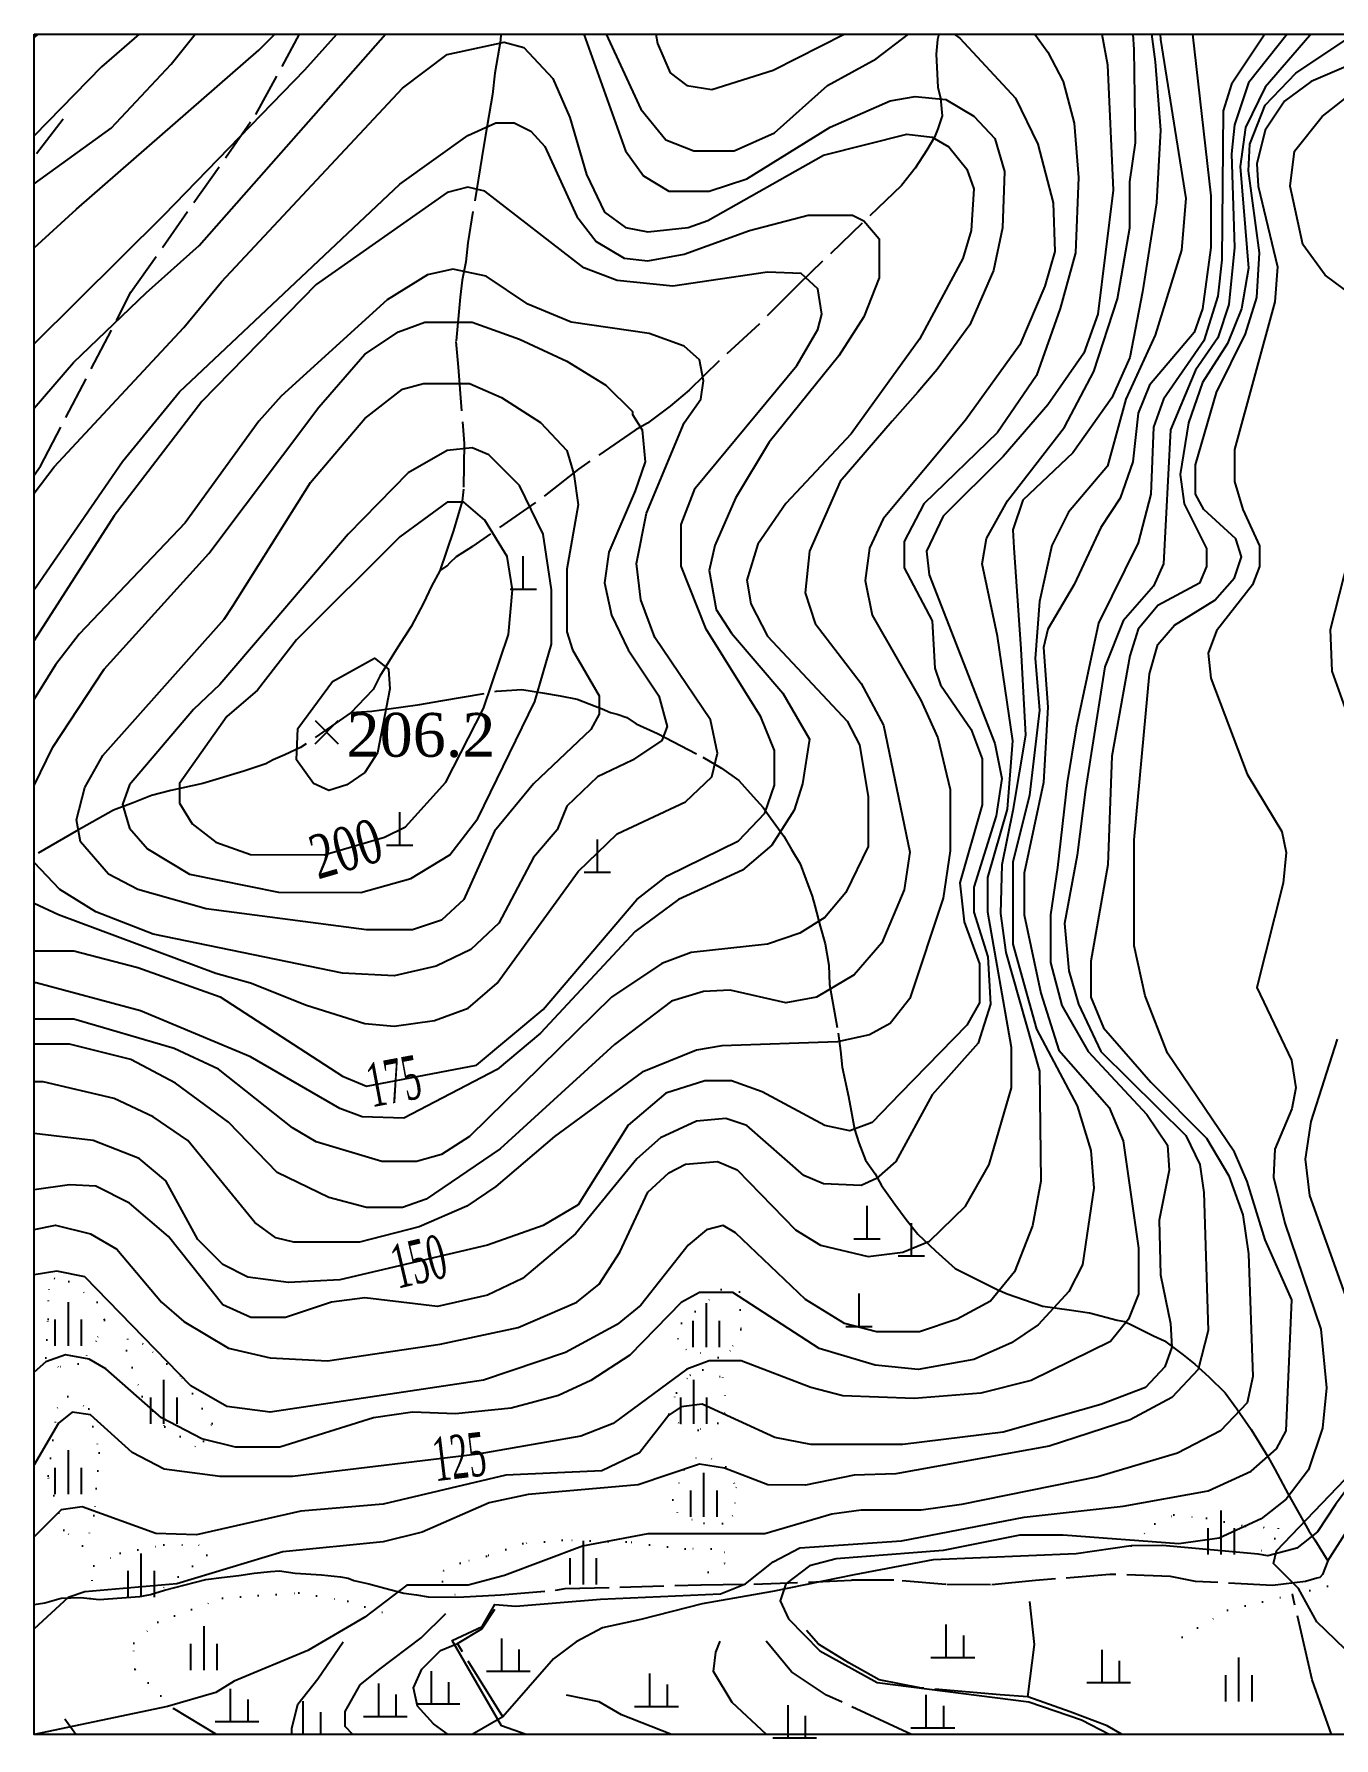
# Model space of a CAD drawing. Header units: millimetres. Extents: x 3361 to 3871, y 4524 to 4913.
# Drawn here: x 3361.1 to 3657.7, y 4523.8 to 4912.5 of the extents above; entities that cross this region are included whole.
import ezdxf
from ezdxf.enums import TextEntityAlignment as Align

# ---------------------------------------------------------------- set-up
doc = ezdxf.new("R2010")
doc.units = ezdxf.units.MM
for name, pattern in [('3119', [25, 10, -2.5, 10, -2.5]), ('5111', [8, 0, -4, 0, -4]), ('5112', [35, 15, -2.5, 15, -2.5])]:
    doc.linetypes.add(name, pattern=pattern)
for name, color, linetype in [('2112', 4, 'Continuous'), ('3119', 1, '3119'), ('5111', 3, '5111'), ('5112', 3, '5112'), ('5211', 4, 'Continuous'), ('5212', 3, 'Continuous'), ('5311', 7, 'Continuous'), ('7111', 32, 'Continuous'), ('7114', 7, 'Continuous'), ('7131', 7, 'Continuous'), ('7132', 7, 'Continuous'), ('7217', 7, 'Continuous')]:
    doc.layers.add(name, color=color, linetype=linetype)
doc.styles.get("Standard").update_dxf_attribs({"font": ''})
doc.styles.get('Standard').set_extended_font_data('Batang')

# ---------------------------------------------------------------- blocks, each defined once
blk = doc.blocks.new('5311')
at = {"layer": '5311'}
for p, q in [((-0.024123, 0.014369), (-0.024123, 7.514369)), ((-3.024123, 0.014369), (2.975877, 0.014369))]:
    blk.add_line(p, q, dxfattribs=at)
blk = doc.blocks.new('5212')
at = {"layer": '5212'}
for p, q in [((-0.077077, -4.058344), (-0.077077, 5.941656)), ((-3.077077, -4.058344), (-3.077077, 1.941656)), ((2.922923, -4.058344), (2.922923, 1.941656))]:
    blk.add_line(p, q, dxfattribs=at)
blk = doc.blocks.new('5211')
at = {"layer": '5211', "color": 5}
for p, q in [((-2.069436, -2.334699), (-2.069436, 5.165301)), ((1.930564, -2.334699), (1.930564, 2.665301)), ((-5.569436, -2.334699), (4.430564, -2.334699))]:
    blk.add_line(p, q, dxfattribs=at)
blk = doc.blocks.new('7217')
at = {"layer": '7217'}
for p, q in [((-2.65165, -2.65165), (2.65165, 2.65165)), ((-2.65165, 2.65165), (2.65165, -2.65165))]:
    blk.add_line(p, q, dxfattribs=at)

msp = doc.modelspace()

# ---------------------------------------------------------------- linework, layer by layer
msp.add_lwpolyline([(3361.05, 4912.55), (3870.13, 4912.55), (3870.13, 4524.51), (3361.05, 4524.51)], close=True)
at = {"layer": '2112'}
msp.add_lwpolyline([(3683.95, 4606.94), (3678.85, 4599.78), (3670.48, 4590.77), (3664.05, 4585.19), (3658.04, 4577.03), (3653.97, 4570.81), (3649.25, 4567.06), (3642.6, 4565.34), (3640.38, 4565.7), (3618.58, 4567.7), (3611.45, 4567.62), (3598.85, 4565.77), (3566.25, 4564.37), (3548.23, 4560.94), (3529.57, 4557.18), (3513.56, 4554.33), (3499.55, 4550.75), (3490.75, 4548.92), (3484.75, 4545.7), (3479.6, 4541.84), (3468.02, 4528.54), (3461.02, 4524.51)], dxfattribs=at)
at = {"layer": '3119'}
for points in [[(3361.05, 4811.92), (3362.55, 4813.95), (3383.16, 4853.63), (3411.66, 4894.18), (3421.66, 4912.55)], [(3467.61, 4912.55), (3467.47, 4911.08), (3466.19, 4903.66), (3465.64, 4898.75), (3464.04, 4889.48), (3463.24, 4884.37), (3460.05, 4864.88), (3459.57, 4860.55), (3458.77, 4856.4), (3458.3, 4852.48), (3457.34, 4842.42), (3457.82, 4836.54), (3459.18, 4819.13), (3459.02, 4808.67), (3458.78, 4805.95), (3456.8, 4799.3), (3453.68, 4790.04), (3455.29, 4791.21), (3456, 4791.95)], [(3567.52, 4912.55), (3567.21, 4911.31), (3566.94, 4907.96), (3567.34, 4900.44), (3567.88, 4897.89), (3568.28, 4893.87), (3567.34, 4890.91), (3566.54, 4889.03), (3564.79, 4886.08), (3562.11, 4881.92), (3559.02, 4878.03), (3535.41, 4855.35), (3526.51, 4846.32), (3517.39, 4838), (3510.54, 4831.29), (3506.25, 4827.66), (3501.02, 4823.77), (3498.2, 4822.16), (3485.32, 4813.3), (3475.52, 4805.65), (3461.19, 4795.71)], [(3367.71, 4893.15), (3361.05, 4884.52)], [(3456, 4791.95), (3457.44, 4793.31), (3461.19, 4795.71)], [(3453.68, 4790.04), (3451.77, 4786.6), (3449.93, 4782.69), (3447.14, 4777.34), (3444.1, 4772.63), (3439.95, 4766), (3438.46, 4762.99), (3436.54, 4761), (3433.43, 4757.72), (3438.14, 4758.04), (3444.77, 4759), (3449.1, 4759.54), (3453.89, 4760.42), (3466.59, 4762.58), (3472.34, 4762.98), (3477.05, 4762.26), (3481.12, 4761.54), (3484.96, 4760.82), (3489.12, 4759.16), (3490.72, 4758.6), (3492.64, 4757.73), (3494.15, 4757.33), (3496.31, 4756.61), (3498.46, 4755.17), (3503.33, 4752.93), (3513.64, 4747.58), (3517.95, 4745.03), (3521.86, 4742.23), (3525.13, 4738.56), (3527.47, 4736.06), (3529.15, 4733.74), (3532.18, 4729.51), (3533.94, 4726.47), (3535.86, 4723.2), (3537.21, 4719.68), (3538.65, 4715.85), (3539.21, 4713.61), (3540.49, 4708.98), (3541.61, 4704.99), (3542.41, 4700.12), (3542.55, 4695.71), (3544.54, 4684.61), (3545.1, 4680.53), (3545.5, 4676.78), (3546.94, 4670.15), (3547.5, 4666.88), (3548.3, 4662.64), (3549.25, 4659.53), (3550.77, 4655.61)], [(3433.43, 4757.72), (3421.84, 4749.74), (3418.25, 4748.07), (3415.61, 4746.95), (3413.94, 4746.07), (3408.91, 4744.39), (3399.55, 4741.54), (3392.29, 4739.94), (3387.82, 4738.82), (3383.67, 4737.14), (3379.19, 4735.47), (3370.65, 4730.67), (3361.05, 4725.14)], [(3550.77, 4655.61), (3552.99, 4652.45), (3554.43, 4649.82), (3557.46, 4645.58), (3560.1, 4642.07), (3562.73, 4638.71), (3566.8, 4634.88), (3571.23, 4630.87), (3573.55, 4629.76), (3580.82, 4626.08), (3583.13, 4625.12), (3587.12, 4623.76), (3591.28, 4622.25), (3597.27, 4621.45), (3601.9, 4620.73), (3608.2, 4619.05), (3609.89, 4618.75), (3611.81, 4617.88), (3616.52, 4615.48), (3619.07, 4614.36), (3623.3, 4611.17), (3625.94, 4609.01), (3629.13, 4606.13), (3632.89, 4602.54), (3635.52, 4598.87), (3638.8, 4594.16), (3642.71, 4587.85), (3644.23, 4585.05), (3647.26, 4579.38), (3652, 4571.04), (3653.36, 4568.97), (3656.31, 4564.18), (3660.23, 4570.25)], [(3361.05, 4554.21), (3363.53, 4554.61), (3367.23, 4555.63), (3371.76, 4555.82), (3375.9, 4555.31), (3385.15, 4556.01), (3387.59, 4556.47), (3390.84, 4557.49), (3400.28, 4559.91), (3403.79, 4560.36), (3407.81, 4560.81), (3411.26, 4561.32), (3415.02, 4561.77), (3417.06, 4561.89), (3420.64, 4561.38), (3426.65, 4560.99), (3430.99, 4560.54), (3432.71, 4560.22), (3434.05, 4559.65), (3437.43, 4558.95), (3441.13, 4557.93), (3445.41, 4556.78), (3448.34, 4556.39), (3450.96, 4555.95), (3457.75, 4555.85), (3467.61, 4556.45), (3480.1, 4557.44), (3482.27, 4557.82), (3513.31, 4558.71), (3525.29, 4558.84), (3547.63, 4559.73)], [(3656.31, 4564.18), (3655.08, 4561.08), (3654.52, 4560.36), (3653.8, 4560.2), (3651.25, 4559.48), (3643.66, 4558.53), (3626.1, 4559.48), (3620.43, 4560.6), (3606.59, 4561.09), (3589.58, 4559.65), (3579.33, 4558.69), (3569.11, 4558.77), (3557.29, 4559.73), (3547.63, 4559.73)]]:
    msp.add_lwpolyline(points, dxfattribs=at)
at = {"layer": '5111'}
for points in [[(3366.61, 4608.37), (3363.76, 4610.52), (3364.23, 4619.34), (3364.47, 4626.02), (3365.66, 4628.64), (3369, 4627.93), (3375.44, 4623.16), (3377.1, 4619.1), (3375.2, 4614.34), (3373.05, 4611), (3371.14, 4609.09), (3366.61, 4608.37)], [(3517.21, 4610.59), (3509.92, 4612.35), (3508.04, 4614.77), (3508.84, 4618.42), (3517.88, 4626.11), (3522.06, 4625.57), (3522.33, 4616.93), (3519.9, 4612.07), (3517.21, 4610.59)], [(3382.11, 4612.19), (3385.69, 4601.7), (3390.93, 4594.78), (3397.84, 4590.25), (3399.75, 4591.44), (3401.66, 4595.49), (3394.5, 4606.46), (3385.92, 4613.62), (3382.35, 4614.81), (3382.11, 4612.19)], [(3517.07, 4595.62), (3512.62, 4594), (3508.17, 4595.62), (3505.88, 4597.64), (3507.63, 4602.5), (3510.73, 4606.54), (3513.7, 4607.76), (3518.15, 4606), (3518.69, 4601.96), (3518.69, 4597.91), (3517.07, 4595.62)], [(3372.1, 4567.59), (3367.81, 4571.17), (3364.23, 4583.57), (3366.38, 4599.07), (3368.76, 4601.7), (3373.53, 4598.83), (3375.91, 4588.82), (3374.72, 4574.51), (3372.81, 4567.59)], [(3511.27, 4573.49), (3507.9, 4575.11), (3506.82, 4578.08), (3509.38, 4584.82), (3512.08, 4587.66), (3515.59, 4587.52), (3518.96, 4585.63), (3521.25, 4580.91), (3520.98, 4577.4), (3520.44, 4574.43), (3518.15, 4572.68), (3513.83, 4572.68), (3511.27, 4573.49)], [(3611.45, 4567.62), (3616.83, 4572.61), (3621.18, 4574.66), (3628.6, 4573.89), (3637.56, 4572.1), (3644.99, 4571.59), (3644.22, 4569.28), (3640.38, 4565.7)], [(3623.07, 4546.78), (3633.43, 4552.93), (3648.24, 4556.46), (3661.28, 4559.63), (3662.38, 4573.92)], [(3513.31, 4558.71), (3514.91, 4561.62), (3518.69, 4563.64), (3518.69, 4566.07), (3515.59, 4566.88), (3509.65, 4566.88), (3496.17, 4568.5), (3481.6, 4568.9), (3472.57, 4568.09), (3464.34, 4565.26), (3458.27, 4563.64), (3454.5, 4561.89), (3454.23, 4559.46), (3457.75, 4555.85)], [(3373.83, 4555.57), (3374.72, 4563.06), (3380.68, 4565.92), (3390.69, 4567.83), (3398.56, 4567.83), (3400.46, 4565.45), (3389.21, 4556.98)], [(3392.87, 4530.45), (3384.02, 4539.45), (3383.78, 4545.41), (3389.26, 4550.18), (3404.04, 4555.67), (3421.44, 4556.86), (3432.64, 4554.95), (3442.63, 4551.77)]]:
    msp.add_lwpolyline(points, dxfattribs=at)
at = {"layer": '5112'}
for points in [[(3455.57, 4524.51), (3452.24, 4527), (3448.52, 4530.98), (3447.67, 4535.22), (3449.53, 4539.46), (3453.77, 4543.7), (3457.67, 4545.31), (3463.26, 4548.62), (3466.23, 4553.12)], [(3587.83, 4533.1), (3589.36, 4545.06), (3588.27, 4554.87)], [(3657.17, 4524.51), (3652.72, 4536.98), (3648.24, 4556.46)], [(3433.79, 4524.51), (3432.08, 4526.4), (3432.08, 4529.79), (3435.47, 4535.9), (3439.7, 4539.29), (3449.36, 4546.58), (3455.04, 4552.17)], [(3419.87, 4524.51), (3419.87, 4525.9), (3421.23, 4531.49), (3425.8, 4537.26), (3431.57, 4545.7)], [(3468.02, 4528.54), (3457.67, 4545.31)], [(3528.19, 4524.51), (3520.38, 4531.83), (3516.14, 4538.95), (3516.65, 4543.36), (3517.61, 4545.83)], [(3561.31, 4524.51), (3541.9, 4533.53), (3533.94, 4538.87), (3528.13, 4545.83)], [(3609.41, 4524.51), (3605.97, 4526.49), (3597.49, 4529.71), (3587.83, 4533.1), (3581.56, 4533.61), (3563.6, 4535.14), (3553.94, 4537), (3546.99, 4540.9), (3540.04, 4545.14), (3537.3, 4548.26)], [(3506.49, 4524.51), (3495.13, 4529.03), (3490.04, 4532), (3482.55, 4533.55)], [(3402.69, 4524.51), (3392.87, 4530.45)], [(3370.6, 4524.51), (3368.06, 4528.02)]]:
    msp.add_lwpolyline(points, dxfattribs=at)
at = {"layer": '7111'}
for points, elevation in [([(3361.05, 4827.2), (3370.08, 4837.62), (3386.62, 4853.52), (3398.71, 4864.32), (3441.25, 4912.55)], 160), ([(3361.05, 4841.89), (3390.75, 4871.33), (3422.87, 4904.39), (3430.16, 4912.55)], 155), ([(3361.05, 4878.38), (3378.67, 4891.06), (3392.34, 4905.68), (3397.84, 4912.55)], 145), ([(3618.06, 4912.55), (3618.14, 4911.28), (3623.87, 4875.02), (3622.92, 4863.25), (3616.88, 4843.85), (3610.2, 4829.22), (3606.06, 4813.95), (3597.16, 4803.46), (3593.35, 4795.83), (3590.48, 4783.11), (3589.53, 4770.07), (3590.49, 4758.3), (3588.26, 4738.9), (3584.45, 4723.63), (3584.45, 4704.86), (3589.85, 4685.46), (3599.08, 4667.96), (3602.26, 4657.78), (3602.9, 4649.19), (3600.35, 4631.7), (3597.17, 4625.65), (3590.18, 4618.02), (3584.14, 4613.89), (3575.55, 4610.08), (3562.83, 4607.86), (3552.97, 4608.82), (3540.25, 4612.64), (3520.53, 4625.38), (3512.89, 4625.38), (3508.76, 4623.15), (3496.99, 4611.07), (3488.09, 4605.35), (3480.77, 4601.86), (3469.96, 4599), (3457.24, 4597.73), (3447.38, 4598.06), (3438.48, 4596.79), (3417.17, 4590.12), (3406.99, 4590.13), (3399.36, 4592.04), (3390.14, 4596.82), (3377.41, 4607.95), (3373.6, 4610.18), (3368.19, 4611.14), (3363.74, 4609.55), (3361.05, 4607.19)], 130), ([(3652.41, 4912.55), (3652.17, 4912.22), (3641.99, 4900.45), (3637.54, 4891.23), (3636.27, 4882.33), (3638.18, 4859.1), (3636.59, 4849.88), (3633.41, 4841.93), (3627.69, 4833.03), (3624.51, 4823.81), (3622.6, 4812.04), (3623.56, 4805.36), (3628.65, 4795.18), (3628.65, 4791.04), (3627.06, 4787.22), (3617.52, 4782.14), (3613.06, 4776.73), (3611.16, 4770.69), (3607.02, 4747.79), (3606.07, 4722.98), (3602.26, 4701.04), (3602.26, 4692.77), (3605.12, 4685.77), (3615.93, 4673.36), (3628.66, 4660.63), (3633.75, 4652.04), (3636.93, 4643.13), (3638.2, 4634.22), (3639.16, 4606.23), (3637.89, 4600.19), (3631.84, 4593.83), (3621.98, 4588.74), (3603.86, 4583.34), (3572.69, 4577), (3563.47, 4575.73), (3549.79, 4575.74), (3543.11, 4574.79), (3527.85, 4570.34), (3501.13, 4570.36), (3486.18, 4567.5), (3468.38, 4560.83), (3460.11, 4558.61), (3446.11, 4558.62), (3436.57, 4551.31), (3423.53, 4543.68), (3406.68, 4536.69), (3402.54, 4534.15), (3391.49, 4530.94), (3361.05, 4524.51)], 110), ([(3647.05, 4912.55), (3638.18, 4901.41), (3635, 4891.87), (3634.36, 4885.19), (3635, 4863.88), (3633.73, 4850.84), (3631.19, 4843.2), (3626.1, 4835.89), (3620.38, 4822.22), (3618.79, 4791.68), (3616.56, 4786.6), (3609.57, 4778.65), (3605.43, 4768.15), (3600.98, 4740.16), (3599.08, 4725.21), (3596.21, 4709.63), (3597.17, 4698.81), (3599.39, 4691.18), (3604.49, 4680.36), (3623.89, 4661.26), (3627.07, 4654.58), (3628.02, 4648.22), (3628.98, 4616.73), (3626.75, 4607.82), (3620.71, 4601.47), (3611.17, 4596.38), (3592.72, 4590.35), (3557.74, 4584.01), (3548.2, 4583.69), (3537.07, 4581.47), (3528.48, 4581.48), (3518.62, 4585.3), (3512.9, 4586.26), (3498.91, 4581.49), (3473.78, 4579.28), (3464.88, 4577.37), (3449.61, 4570.7), (3440.71, 4568.48), (3417.81, 4566.26), (3393.64, 4558.96), (3372.65, 4557.06), (3368.83, 4555.79), (3361.05, 4548.64)], 115), ([(3641.93, 4912.55), (3634.36, 4901.1), (3632.46, 4895.05), (3632.14, 4861.02), (3631.19, 4852.75), (3628.01, 4842.57), (3618.78, 4829.22), (3616.56, 4822.86), (3615.92, 4807.59), (3613.06, 4796.46), (3603.97, 4778.16), (3598.85, 4754.21), (3596.85, 4741.76), (3594.62, 4722.35), (3593.03, 4711.54), (3593.03, 4700.72), (3595.58, 4690.86), (3601.62, 4680.36), (3614.98, 4666.04), (3619.75, 4659.04), (3620.07, 4653.32), (3617.85, 4641.87), (3618.16, 4629.46), (3620.39, 4618.32), (3620.71, 4612.92), (3619.12, 4608.47), (3614.67, 4603.7), (3604.49, 4599.88), (3582.23, 4593.54), (3559.33, 4590.68), (3538.34, 4590.7), (3530.07, 4592.29), (3513.53, 4599.93), (3508.76, 4599.3), (3505.9, 4597.39), (3499.22, 4588.81), (3490.64, 4584.68), (3468.69, 4583.73), (3440.7, 4577.07), (3421.94, 4575.48), (3398.09, 4570.09), (3388.86, 4570.41), (3372.01, 4576.47), (3367.24, 4575.83), (3361.05, 4569.64)], 120), ([(3361.05, 4911.76), (3362.07, 4912.55)], 135), ([(3361.05, 4639.74), (3365.96, 4640.73), (3373.91, 4638.81), (3379.96, 4635.31), (3390.13, 4623.22), (3395.22, 4618.76), (3405.4, 4612.71), (3414.94, 4610.48), (3427.98, 4609.84), (3453.74, 4613.64), (3471.55, 4617.45), (3484.91, 4623.17), (3490, 4627.3), (3494.77, 4634.61), (3501.13, 4648.29), (3505.9, 4652.74), (3509.71, 4654.65), (3517.03, 4655.28), (3521.48, 4653.37), (3534.84, 4639.68), (3540.56, 4636.18), (3551.38, 4633.63), (3559.33, 4634.58), (3565.37, 4637.12), (3573.64, 4645.07), (3579.04, 4654.61), (3584.13, 4672.1), (3584.13, 4681.32), (3578.72, 4712.18), (3578.72, 4720.13), (3583.17, 4735.72), (3584.44, 4751.3), (3580.94, 4775.16), (3577.44, 4791.7), (3578.4, 4797.43), (3583.17, 4806.01), (3596.2, 4822.87), (3602.88, 4835.59), (3608.29, 4852.12), (3611.15, 4868.34), (3611.15, 4878.84), (3612.42, 4887.75), (3612.1, 4909.06), (3611.85, 4912.55)], 140), ([(3385.05, 4912.55), (3376.44, 4905.05), (3361.05, 4889.3)], 140), ([(3486.55, 4912.55), (3496.02, 4885.9), (3500.16, 4880.17), (3505.88, 4876.67), (3515.1, 4876.67), (3523.69, 4879.53), (3542.77, 4891.28), (3556.45, 4897.32), (3562.17, 4898.27), (3569.17, 4897.63), (3575.53, 4893.81), (3580.3, 4888.72), (3582.54, 4881.21), (3582.07, 4868.33), (3579.98, 4858.61), (3574.62, 4846.18), (3567.16, 4836.01), (3562.74, 4830.82), (3556.91, 4824.26), (3545.03, 4810.48), (3538.01, 4794.59), (3537.05, 4785.05), (3539.28, 4778.05), (3549.78, 4764.36), (3554.87, 4754.82), (3560.91, 4725.87), (3559.64, 4717.28), (3554.55, 4705.2), (3548.19, 4697.88), (3539.61, 4692.8), (3532.61, 4691.53), (3519.89, 4694.4), (3513.84, 4694.09), (3506.53, 4691.86), (3493.49, 4682.01), (3467.41, 4658.16), (3450.56, 4646.72), (3445.15, 4644.82), (3436.88, 4644.82), (3428.3, 4647.05), (3416.53, 4652.79), (3405.4, 4664.24), (3393.31, 4673.16), (3383.13, 4678.57), (3369.14, 4682.07), (3361.05, 4682.08)], 160), ([(3616.06, 4912.55), (3616.87, 4906.19), (3618.14, 4890.61), (3617.19, 4874.07), (3614.01, 4853.71), (3611.15, 4838.76), (3607.02, 4829.54), (3598.15, 4817.03), (3586.73, 4806.19), (3584.4, 4799.41), (3584.63, 4795.34), (3586.27, 4772.29), (3587.31, 4752.57), (3584.45, 4735.4), (3581.9, 4723), (3581.58, 4711.86), (3582.86, 4702.95), (3590.49, 4675.91), (3590.81, 4650.79), (3588.9, 4640.61), (3584.77, 4630.11), (3579.36, 4623.44), (3571.73, 4619.3), (3563.14, 4616.45), (3553.29, 4616.45), (3545.97, 4618.36), (3537.07, 4623.78), (3521.16, 4639.05), (3518.3, 4640.65), (3514.48, 4639.69), (3510.35, 4636.2), (3499.54, 4622.52), (3494.13, 4618.07), (3482.36, 4611.72), (3463.6, 4605.37), (3414.94, 4598.07), (3405.08, 4599.35), (3396.81, 4604.13), (3372.64, 4628.95), (3366.28, 4630.23), (3361.05, 4629.4)], 135), ([(3604.71, 4912.55), (3606.06, 4905.56), (3607.33, 4876.94), (3603.83, 4848.63), (3600.66, 4839.72), (3592.39, 4827.96), (3582.21, 4816.19), (3568.54, 4802.52), (3564.72, 4794.57), (3565.36, 4789.17), (3580.31, 4750.67), (3581.9, 4742.72), (3580.63, 4734.13), (3575.54, 4717.91), (3575.54, 4712.18), (3578.72, 4702), (3579.36, 4691.19), (3576.5, 4682.28), (3566, 4670.52), (3557.74, 4655.26), (3553.28, 4651.44), (3549.78, 4649.85), (3541.2, 4650.18), (3536.75, 4652.09), (3523.71, 4663.54), (3518.94, 4665.14), (3512.26, 4664.5), (3503.99, 4660.69), (3498.58, 4655.92), (3484.59, 4638.75), (3472.5, 4628.58), (3464.55, 4624.77), (3453.1, 4622.23), (3436.57, 4624.15), (3428.93, 4623.2), (3418.44, 4619.7), (3410.49, 4619.71), (3404.13, 4622.57), (3391.72, 4638.17), (3382.82, 4645.81), (3375.18, 4649.63), (3369.14, 4649.95), (3361.05, 4648.85)], 145), ([(3571.01, 4912.55), (3572.35, 4911.63), (3585.07, 4897.94), (3590.16, 4887.44), (3593.66, 4874.08), (3593.98, 4862.95), (3591.75, 4855), (3586.03, 4841.64), (3573.62, 4824.47), (3554.86, 4801.9), (3551.68, 4795.22), (3550.73, 4787.9), (3552.32, 4779.95), (3563.45, 4760.54), (3567.27, 4751.95), (3570.13, 4740.18), (3570.13, 4726.18), (3568.54, 4715.37), (3560.91, 4692.47), (3556.46, 4686.75), (3551.69, 4684.2), (3544.38, 4682.62), (3517.98, 4681.68), (3512.26, 4680.73), (3499.85, 4675.64), (3479.82, 4661.02), (3466.46, 4649.58), (3459.78, 4645.13), (3448.97, 4640.36), (3435.29, 4636.87), (3420.35, 4636.88), (3416.21, 4637.84), (3411.44, 4641.34), (3396.17, 4660.11), (3388.22, 4665.52), (3379.32, 4669.66), (3363.1, 4673.49), (3361.05, 4673.49)], 155), ([(3361.05, 4807.78), (3365.63, 4813.77), (3395.21, 4845.56), (3403.79, 4856.05), (3445.14, 4900.24), (3455.31, 4907.87), (3468.35, 4910.73), (3472.8, 4909.45), (3479.48, 4902.45), (3483.3, 4893.54), (3487.12, 4880.5), (3491.25, 4871.91), (3496.02, 4868.41), (3501.11, 4867.45), (3510.33, 4868.4), (3514.79, 4869.99), (3541.18, 4884.92), (3560.26, 4889.68), (3565.99, 4889.04), (3569.8, 4886.82), (3573.94, 4881.72), (3575.53, 4877.27), (3574.89, 4867.73), (3572.99, 4861.37), (3563.13, 4842.92), (3547.55, 4821.3), (3532.6, 4805.41), (3526.24, 4796.18), (3523.7, 4787.92), (3524.65, 4782.51), (3528.47, 4775.19), (3546.6, 4755.78), (3549.46, 4750.37), (3551.37, 4738.6), (3551.37, 4727.15), (3546.28, 4716.65), (3541.51, 4710.93), (3535.79, 4707.43), (3528.47, 4704.89), (3510.98, 4702.99), (3504.3, 4700.45), (3492.85, 4692.82), (3460.42, 4661.03), (3454.06, 4656.9), (3448.33, 4655.31), (3440.38, 4655.32), (3425.43, 4659.78), (3420.03, 4662.96), (3403.17, 4676.33), (3392.99, 4681.11), (3370.09, 4687.8), (3361.05, 4687.8)], 165), ([(3473.34, 4524.51), (3467.69, 4526.54), (3456.44, 4546), (3463.29, 4549.18), (3466.23, 4554.2), (3470.99, 4553.83), (3490.35, 4555.42), (3517.67, 4556.67), (3523.39, 4558.89), (3529.76, 4563.98), (3535.8, 4567.16), (3559.01, 4568.73), (3587, 4574.13), (3609.58, 4576.66), (3628.98, 4580.15), (3638.84, 4584.6), (3644.56, 4589.69), (3646.79, 4593.82), (3648.06, 4623.72), (3642.02, 4637.4), (3637.88, 4650.76), (3635.02, 4657.44), (3619.75, 4680.03), (3614.66, 4693.08), (3612.12, 4704.53), (3612.11, 4728.7), (3615.61, 4766.56), (3617.52, 4773.23), (3621.33, 4777.69), (3630.55, 4783.41), (3635.01, 4788.49), (3636.6, 4793.26), (3635.33, 4797.4), (3628.01, 4804.08), (3626.1, 4807.58), (3626.1, 4814.26), (3630.87, 4830.8), (3637.55, 4844.16), (3640.09, 4852.43), (3640.73, 4862.6), (3638.18, 4881.37), (3638.5, 4887.41), (3642, 4896.32), (3648.99, 4903.63), (3661.39, 4911.9)], 105), ([(3491.58, 4912.55), (3499.52, 4895.44), (3505.24, 4888.44), (3511.6, 4885.89), (3520.83, 4885.89), (3530.05, 4890.02), (3542.13, 4900.83), (3553.26, 4906.87), (3560.61, 4912.55)], 155), ([(3663.94, 4851.46), (3655.67, 4857.51), (3650.58, 4864.51), (3647.72, 4877.87), (3648.67, 4885.82), (3655.04, 4893.77), (3663.94, 4900.76)], 95), ([(3361.05, 4785.79), (3361.5, 4786.41), (3381.22, 4815.03), (3394.25, 4830.93), (3444.5, 4878.3), (3460.08, 4889.42), (3466.44, 4892.28), (3470.58, 4892.28), (3474.39, 4890.37), (3477.58, 4886.87), (3484.89, 4870.96), (3489.34, 4865.23), (3495.7, 4861.41), (3501.11, 4860.77), (3509.38, 4862.36), (3524.33, 4867.76), (3537.68, 4871.25), (3547.86, 4871.24), (3550.41, 4869.97), (3553.9, 4865.83), (3553.9, 4856.92), (3550.41, 4848.02), (3544.68, 4839.12), (3528.78, 4819.4), (3521.15, 4806.69), (3516.38, 4795.87), (3515.11, 4790.15), (3516.7, 4781.24), (3520.2, 4775.83), (3531.97, 4762.15), (3538.01, 4751.65), (3536.42, 4741.47), (3534.51, 4735.43), (3529.42, 4727.48), (3522.75, 4721.75), (3508.12, 4715.08), (3498.26, 4707.77), (3476.64, 4684.56), (3466.77, 4676.3), (3445.47, 4665.18), (3435.93, 4665.5), (3430.84, 4667.41), (3410.48, 4679.19), (3385.36, 4689.7), (3361.51, 4696.07), (3361.05, 4696.07)], 170), ([(3361.05, 4714.23), (3366.59, 4711.66), (3402.53, 4698.28), (3410.48, 4696.05), (3423.2, 4690.95), (3436.56, 4686.81), (3443.24, 4686.17), (3452.46, 4687.44), (3460.1, 4690.3), (3466.77, 4696.02), (3485.22, 4721.45), (3494.12, 4730.04), (3509.71, 4737.35), (3515.75, 4743.07), (3517.02, 4748.48), (3515.43, 4756.11), (3502.71, 4774.88), (3499.53, 4783.48), (3498.57, 4791.75), (3500.8, 4803.2), (3509.38, 4823.87), (3513.2, 4829.27), (3513.83, 4833.41), (3512.88, 4838.18), (3509.38, 4841.36), (3501.43, 4844.23), (3483.62, 4846.78), (3473.76, 4850.92), (3464.22, 4857.29), (3456.59, 4858.88), (3450.86, 4857.62), (3441.64, 4851.9), (3417.47, 4829.96), (3412.38, 4824.24), (3395.53, 4801.03), (3371.36, 4775.59), (3365.96, 4768.6), (3361.05, 4760.82)], 180), ([(3361.05, 4741.07), (3365.32, 4749.83), (3377.08, 4767.64), (3400.94, 4794.03), (3426.06, 4827.41), (3436.55, 4839.49), (3444.19, 4844.58), (3450.23, 4846.8), (3461.04, 4846.8), (3471.85, 4842.97), (3482.67, 4837.88), (3491.57, 4832.47), (3497.61, 4826.42), (3497.61, 4825.78), (3497.61, 4825.78)], 185), ([(3406.34, 4781.94), (3424.15, 4810.24), (3436.55, 4824.86), (3445.14, 4831.54), (3449.91, 4832.81), (3460.41, 4832.8), (3467.72, 4829.62), (3476.63, 4823.89), (3482.67, 4817.52), (3484.26, 4812.11), (3485.21, 4805.11), (3482.67, 4790.48), (3482.67, 4776.17), (3483.94, 4772.03), (3489.99, 4761.53), (3489.99, 4757.4), (3488.08, 4753.9), (3475.04, 4741.5), (3466.14, 4730.69), (3459.14, 4715.11), (3454.05, 4710.34), (3447.38, 4708.12), (3436.88, 4708.12), (3400.3, 4712.91), (3384.72, 4717.37), (3378.04, 4720.88), (3371.68, 4728.2), (3370.73, 4733.29), (3372.64, 4740.6), (3376.77, 4747.91), (3404.44, 4779.07), (3406.34, 4781.94), (3406.34, 4781.94)], 190), ([(3497.61, 4825.78), (3499.84, 4822.28), (3500.48, 4814.97), (3498.25, 4808.29), (3492.21, 4794.3), (3491.26, 4787.3), (3492.85, 4779.98), (3496.67, 4772.03), (3503.66, 4761.53), (3505.57, 4754.53), (3504.3, 4751.35), (3497.62, 4746.9), (3489.67, 4743.08), (3482.67, 4736.41), (3480.45, 4731), (3475.04, 4724.64), (3467.09, 4709.7), (3460.73, 4703.66), (3452.78, 4699.84), (3443.24, 4697.62), (3431.47, 4698.26), (3388.22, 4707.19), (3375.18, 4712.29), (3366.91, 4717.38), (3361.05, 4723.5)], 185), ([(3397.44, 4758.4), (3382.81, 4741.23), (3381.22, 4736.78), (3382.81, 4731.37), (3386.95, 4726.6), (3396.49, 4720.87), (3416.84, 4716.72), (3435.61, 4716.71), (3447.05, 4719.89), (3455.96, 4725.29), (3462.32, 4733.56), (3475.36, 4760.27), (3479.17, 4773.31), (3479.17, 4785.71), (3477.26, 4798.44), (3471.86, 4809.57), (3464.86, 4816.57), (3461.04, 4818.17), (3455.32, 4817.54), (3446.41, 4812.45), (3432.74, 4798.46), (3414.29, 4776.84), (3403.48, 4764.12), (3397.44, 4758.4)], 195), ([(3664.91, 4745.85), (3657.27, 4767.17), (3656.95, 4776.71), (3664.26, 4805.34)], 95), ([(3420.97, 4746.94), (3421.23, 4754.1), (3429.15, 4764.85), (3438.78, 4770.15), (3441.96, 4767.6), (3442.28, 4763.15), (3439.42, 4748.52), (3436.56, 4744.07), (3432.42, 4741.21), (3428.29, 4739.94), (3424.79, 4741.53), (3420.97, 4746.94)], 205), ([(3663.01, 4617.35), (3652.19, 4647.57), (3651.24, 4655.84), (3652.51, 4664.43), (3658.55, 4683.19)], 95), ([(3662.38, 4541.96), (3653.79, 4550.24), (3649.65, 4557.87), (3643.93, 4563.6), (3644.57, 4566.46), (3667.14, 4589.99)], 95)]:
    msp.add_lwpolyline(points, dxfattribs=dict(at, elevation=elevation))
at = {"layer": '7114'}
for points, elevation in [([(3361.05, 4863.81), (3370.72, 4872.61), (3412.38, 4908.85), (3416.02, 4912.55)], 150), ([(3625.41, 4912.55), (3629.59, 4875.65), (3629.6, 4863.88), (3627.69, 4849.89), (3625.78, 4844.48), (3615.6, 4832.4), (3613.06, 4826.04), (3611.79, 4814.91), (3608.93, 4806.64), (3604.48, 4799.96), (3598.43, 4786.92), (3592.39, 4776.75), (3591.44, 4772.61), (3592.39, 4758.93), (3591.44, 4741.76), (3586.99, 4721.08), (3586.99, 4711.54), (3590.81, 4693.73), (3594.94, 4680.68), (3606.39, 4667.63), (3609.57, 4660), (3613.08, 4635.51), (3613.08, 4625.01), (3610.85, 4619.28), (3606.72, 4614.2), (3588.59, 4605.3), (3577.14, 4602.44), (3561.88, 4601.18), (3545.65, 4601.82), (3538.34, 4603.74), (3522.44, 4609.79), (3515.12, 4609.79), (3510.03, 4607.88), (3493.18, 4595.49), (3485.86, 4592.63), (3462.33, 4588.51), (3420.03, 4583.44), (3403.49, 4583.45), (3390.77, 4585.05), (3383.46, 4588.87), (3373.92, 4597.46), (3369.78, 4598.1), (3366.6, 4595.56), (3361.05, 4586.11)], 125), ([(3589.42, 4912.55), (3592.38, 4908.43), (3595.88, 4901.75), (3598.43, 4892.21), (3599.38, 4879.8), (3598.75, 4862.63), (3595.25, 4849.9), (3589.84, 4834.64), (3580.94, 4821.6), (3564.08, 4805.39), (3559.63, 4796.8), (3559.63, 4790.76), (3565.99, 4778.67), (3566.63, 4767.85), (3567.9, 4764.04), (3574.9, 4753.85), (3577.45, 4747.17), (3577.45, 4736.68), (3572.36, 4718.87), (3573.32, 4709.96), (3576.81, 4700.41), (3576.82, 4691.51), (3573.95, 4686.42), (3558.69, 4670.84), (3552.33, 4664.16), (3547.24, 4662.26), (3541.52, 4663.54), (3527.2, 4671.18), (3520.21, 4673.72), (3514.16, 4673.73), (3505.26, 4670.87), (3496.67, 4663.56), (3485.23, 4645.43), (3477.27, 4640.67), (3464.55, 4636.22), (3430.84, 4628.29), (3419.08, 4627.66), (3409.85, 4628.93), (3404.13, 4631.8), (3398.4, 4637.53), (3391.09, 4650.89), (3385.04, 4655.98), (3374.55, 4660.12), (3361.05, 4661.66)], 150), ([(3502.95, 4912.55), (3503.33, 4910.39), (3506.2, 4903.71), (3510.01, 4900.85), (3515.74, 4899.89), (3529.73, 4904.33), (3545.93, 4912.55)], 150), ([(3668.07, 4908.39), (3652.49, 4901.72), (3646.45, 4897.27), (3642, 4890.59), (3640.09, 4882.96), (3640.41, 4877.87), (3644.86, 4859.42), (3644.23, 4851.47), (3635.01, 4817.76), (3635.01, 4810.44), (3636.92, 4804.08), (3640.73, 4795.81), (3640.73, 4791.03), (3639.14, 4786.9), (3630.87, 4776.41), (3628.97, 4771.32), (3629.6, 4765.59), (3637.87, 4743.64), (3645.83, 4730.6), (3646.78, 4725.82), (3646.14, 4718.83), (3640.1, 4694.97), (3648.05, 4678.43), (3649.01, 4672.07), (3648.06, 4667.3), (3644.24, 4658.07), (3643.92, 4651.71), (3646.47, 4641.21), (3654.74, 4617.04), (3656.01, 4603.68), (3655.06, 4594.45), (3651.88, 4584.91), (3646.79, 4578.23), (3641.07, 4573.78), (3631.53, 4569.34), (3622.3, 4568.07), (3595.91, 4569.99), (3586.05, 4570), (3568.55, 4566.5), (3544.07, 4564.61), (3538.02, 4563.02), (3532.62, 4558.89), (3531.35, 4555.07), (3533.25, 4550.94), (3540.41, 4543.65), (3553.49, 4536.43), (3588.11, 4532.02), (3600.1, 4527.86), (3606.58, 4524.51)], 100), ([(3462.01, 4677.25), (3477.27, 4689.97), (3498.58, 4715.09), (3505.57, 4720.49), (3521.79, 4728.44), (3527.83, 4734.79), (3530.06, 4741.15), (3530.06, 4749.11), (3526.88, 4756.74), (3514.47, 4776.79), (3508.75, 4791.1), (3508.75, 4800.65), (3511.93, 4808.92), (3535.14, 4836.9), (3539.91, 4845.16), (3540.87, 4848.66), (3539.91, 4854.39), (3536.1, 4857.89), (3528.46, 4858.21), (3506.83, 4855.04), (3494.11, 4856.32), (3486.48, 4859.19), (3463.9, 4876.7), (3460.08, 4877.65), (3455.31, 4876.38), (3425.42, 4855.4), (3399.34, 4828.7), (3379.31, 4802.63), (3361.05, 4774.15)], 175), ([(3441.01, 4729.27), (3445.78, 4731.66), (3455, 4741.83), (3463.59, 4758.68), (3469.31, 4775.54), (3470.27, 4785.72), (3468.99, 4793.35), (3463.9, 4801.63), (3459.13, 4805.76), (3455.32, 4805.77), (3444.51, 4797.82), (3420.97, 4774.29), (3412.07, 4762.85), (3405.07, 4756.81), (3394.26, 4741.54), (3394.26, 4737.09), (3397.12, 4732.32), (3402.53, 4728.18), (3410.48, 4725.31), (3427.26, 4725.25), (3441.01, 4729.27)], 200), ([(3361.05, 4703.39), (3370.09, 4703.39), (3384.72, 4699.56), (3403.49, 4692.87), (3431.47, 4674.73), (3436.88, 4672.5), (3462.01, 4677.25)], 175)]:
    msp.add_lwpolyline(points, dxfattribs=dict(at, elevation=elevation))

# ---------------------------------------------------------------- block references
at = {"layer": '5211'}
for p in [(3571.31, 4544.46), (3469.85, 4541.3), (3606.85, 4538.72), (3453.8, 4533.85), (3503.67, 4533.27), (3407.95, 4529.83), (3441.77, 4530.98), (3566.73, 4528.4), (3424.57, 4526.96), (3535.2, 4526.1)]:
    msp.add_blockref('5211', p, dxfattribs=at)
at = {"layer": '5212'}
for p in [(3368.96, 4617.29), (3514.56, 4617.01), (3390.75, 4599.51), (3511.7, 4599.51), (3368.96, 4583.45), (3513.99, 4578.29), (3632.08, 4569.69), (3486.48, 4562.81), (3385.59, 4559.94), (3399.92, 4543.31), (3636.09, 4536.14)]:
    msp.add_blockref('5212', p, dxfattribs=at)
at = {"layer": '5311'}
for p in [(3472.72, 4785.91), (3444.53, 4727.49), (3489.65, 4721.26), (3551.19, 4637.64), (3561.29, 4633.74), (3549.35, 4617.66)]:
    msp.add_blockref('5311', p, dxfattribs=at)
at = {"layer": '7217'}
msp.add_blockref('7217', (3427.82, 4753.28, 206.2), dxfattribs=at)

# ---------------------------------------------------------------- texts
at = {"layer": '7131'}
for s, rotation, width, p, p2 in [('200', 16.3039, 0.669256, (3425.81, 4719.62), (3441.4, 4724.18)), ('175', 10.6981, 0.499398, (3438.09, 4667.64), (3450, 4669.89)), ('150', 13.2246, 0.507895, (3443.97, 4626.24), (3455.97, 4629.06)), ('125', 6.8259, 0.499201, (3452.63, 4582.31), (3464.66, 4583.75))]:
    msp.add_text(s, height=10, rotation=rotation, dxfattribs=dict(at, width=width)).set_placement(p, p2, align=Align.FIT)
at = {"layer": '7132'}
msp.add_text('206.2  ', height=10, dxfattribs=at).set_placement((3432.36, 4747.65))

doc.saveas('drawing.dxf')
